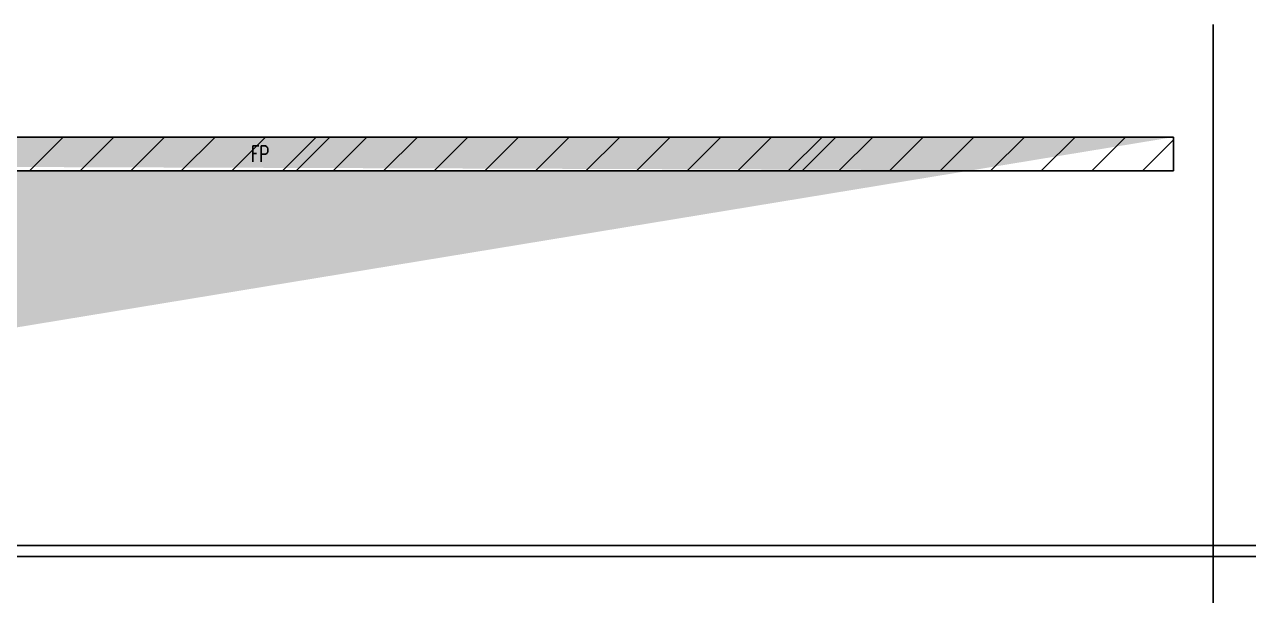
# Model space of a CAD drawing. Header units: millimetres. Extents: x -192235 to 515711, y 45168 to 947868.
# Drawn here: x 179450 to 190315, y 478929 to 484000 of the extents above; entities that cross this region are included whole.
import ezdxf

# ---------------------------------------------------------------- set-up
doc = ezdxf.new("R2010")
doc.units = ezdxf.units.MM
doc.header["$LTSCALE"] = 1000
doc.linetypes.add('TPH12-SEC-@20-1$0$CENTERK5', pattern=[6.916, 6.667, -0.083, 0.083, -0.083])
doc.layers.add('TPH12-SEC-@20-1$0$H-SIN', color=252, linetype='TPH12-SEC-@20-1$0$CENTERK5')
doc.layers.add('TPH12-SEC-@20-1$0$SUGATA3', color=252, linetype='Continuous')
doc.styles.add('dim-txt', font='simplex.shx', dxfattribs={"width": 0.8})

# ---------------------------------------------------------------- blocks, each defined once
blk = doc.blocks.new('TPH12-SEC-@20-1')
at = {"layer": 'TPH12-SEC-@20-1$0$H-SIN'}
blk.add_line((190000, 484000), (190000, 447500), dxfattribs=at)
at = {"layer": 'TPH12-SEC-@20-1$0$SUGATA3'}
for p, q in [((193875, 479375), (98275, 479375)), ((193875, 479275), (98275, 479275))]:
    blk.add_line(p, q, dxfattribs=at)

msp = doc.modelspace()

# ---------------------------------------------------------------- hatches: boundary and pattern name
at = {"true_color": 0xffffff}
h = msp.add_hatch(dxfattribs=at)
h.set_pattern_fill('ANSI31', scale=0.1)
edge = h.paths.add_edge_path()
edge.add_line((100000, 482700), (189649.99998, 482700))
edge.add_line((100000, 483000), (189649.99998, 483000))
edge.add_line((118433.49298, 471281.03175), (116868.88374, 471281.03175))
h.paths.add_polyline_path([(106717.73794, 482746.34146), (106937.07128, 482746.34146), (106937.07128, 482956.34146), (106717.73794, 482956.34146)], flags=25)
h.paths.add_polyline_path([(116851.27788, 482746.34146), (117070.61122, 482746.34146), (117070.61122, 482956.34146), (116851.27788, 482956.34146)], flags=25)
h.paths.add_polyline_path([(126310.22085, 482746.34146), (126529.55419, 482746.34146), (126529.55419, 482956.34146), (126310.22085, 482956.34146)], flags=25)
h.paths.add_polyline_path([(137161.91916, 482746.34146), (137381.2525, 482746.34146), (137381.2525, 482956.34146), (137161.91916, 482956.34146)], flags=25)
h.paths.add_polyline_path([(147414.49447, 482746.34146), (147633.82781, 482746.34146), (147633.82781, 482956.34146), (147414.49447, 482956.34146)], flags=25)
h.paths.add_polyline_path([(157005.85385, 482746.34146), (157225.18718, 482746.34146), (157225.18718, 482956.34146), (157005.85385, 482956.34146)], flags=25)
h.paths.add_polyline_path([(181423.90981, 482746.34146), (181643.24315, 482746.34146), (181643.24315, 482956.34146), (181423.90981, 482956.34146)], flags=25)
h.paths.add_polyline_path([(168993.12099, 482746.34146), (169212.45433, 482746.34146), (169212.45433, 482956.34146), (168993.12099, 482956.34146)], flags=25)
h = msp.add_hatch(dxfattribs=at)
h.set_pattern_fill('ANSI31', scale=1000)
edge = h.paths.add_edge_path()
edge.add_line((189650, 483000), (189649.99998, 482700))
edge.add_line((100000, 483000), (100000, 482700))
edge.add_line((100000, 482700), (189649.99998, 482700))
edge.add_line((100000, 483000), (189649.99998, 483000))
h.paths.add_polyline_path([(106717.73794, 482746.34146), (106937.07128, 482746.34146), (106937.07128, 482956.34146), (106717.73794, 482956.34146)], flags=24)
h.paths.add_polyline_path([(116851.27788, 482746.34146), (117070.61122, 482746.34146), (117070.61122, 482956.34146), (116851.27788, 482956.34146)], flags=24)
h.paths.add_polyline_path([(126310.22085, 482746.34146), (126529.55419, 482746.34146), (126529.55419, 482956.34146), (126310.22085, 482956.34146)], flags=24)
h.paths.add_polyline_path([(137161.91916, 482746.34146), (137381.2525, 482746.34146), (137381.2525, 482956.34146), (137161.91916, 482956.34146)], flags=24)
h.paths.add_polyline_path([(147414.49447, 482746.34146), (147633.82781, 482746.34146), (147633.82781, 482956.34146), (147414.49447, 482956.34146)], flags=24)
h.paths.add_polyline_path([(157005.85385, 482746.34146), (157225.18718, 482746.34146), (157225.18718, 482956.34146), (157005.85385, 482956.34146)], flags=24)
h.paths.add_polyline_path([(181423.90981, 482746.34146), (181643.24315, 482746.34146), (181643.24315, 482956.34146), (181423.90981, 482956.34146)], flags=24)
h.paths.add_polyline_path([(168993.12099, 482746.34146), (169212.45433, 482746.34146), (169212.45433, 482956.34146), (168993.12099, 482956.34146)], flags=24)
h = msp.add_hatch()
h.set_pattern_fill('ANSI31', color=1, scale=100)
h.set_pattern_definition([(45, (0, 10000), (-224.5064, 224.5064), [])])
edge = h.paths.add_edge_path()
edge.add_line((189650, 483000), (189649.99998, 482700))
edge.add_line((100000, 483000), (100000, 482700))
edge.add_line((100000, 482700), (189649.99998, 482700))
edge.add_line((100000, 483000), (189649.99998, 483000))
h.paths.add_polyline_path([(106717.73794, 482746.34146), (106937.07128, 482746.34146), (106937.07128, 482956.34146), (106717.73794, 482956.34146)], flags=24)
h.paths.add_polyline_path([(116851.27788, 482746.34146), (117070.61122, 482746.34146), (117070.61122, 482956.34146), (116851.27788, 482956.34146)], flags=24)
h.paths.add_polyline_path([(126310.22085, 482746.34146), (126529.55419, 482746.34146), (126529.55419, 482956.34146), (126310.22085, 482956.34146)], flags=24)
h.paths.add_polyline_path([(137161.91916, 482746.34146), (137381.2525, 482746.34146), (137381.2525, 482956.34146), (137161.91916, 482956.34146)], flags=24)
h.paths.add_polyline_path([(147414.49447, 482746.34146), (147633.82781, 482746.34146), (147633.82781, 482956.34146), (147414.49447, 482956.34146)], flags=24)
h.paths.add_polyline_path([(157005.85385, 482746.34146), (157225.18718, 482746.34146), (157225.18718, 482956.34146), (157005.85385, 482956.34146)], flags=24)
h.paths.add_polyline_path([(181423.90981, 482746.34146), (181643.24315, 482746.34146), (181643.24315, 482956.34146), (181423.90981, 482956.34146)], flags=24)
h.paths.add_polyline_path([(168993.12099, 482746.34146), (169212.45433, 482746.34146), (169212.45433, 482956.34146), (168993.12099, 482956.34146)], flags=24)

# ---------------------------------------------------------------- linework, layer by layer
at = {"color": 1}
for p, q in [((100000, 483000), (189649.99998, 483000)), ((189650, 483000), (189649.99998, 482700)), ((100000, 482700), (189649.99998, 482700))]:
    msp.add_line(p, q, dxfattribs=at)

# ---------------------------------------------------------------- texts
at = {"color": 1, "style": 'dim-txt', "width": 0.7}
msp.add_text('FP', height=140, dxfattribs=at).set_placement((181458.90981, 482781.34146))

# ---------------------------------------------------------------- next in the draw order: block references
msp.add_blockref('TPH12-SEC-@20-1', (0, 0))

# ---------------------------------------------------------------- next in the draw order: linework, layer by layer
msp.add_line((190000, 484000), (190000, 447500))

doc.saveas('drawing.dxf')
